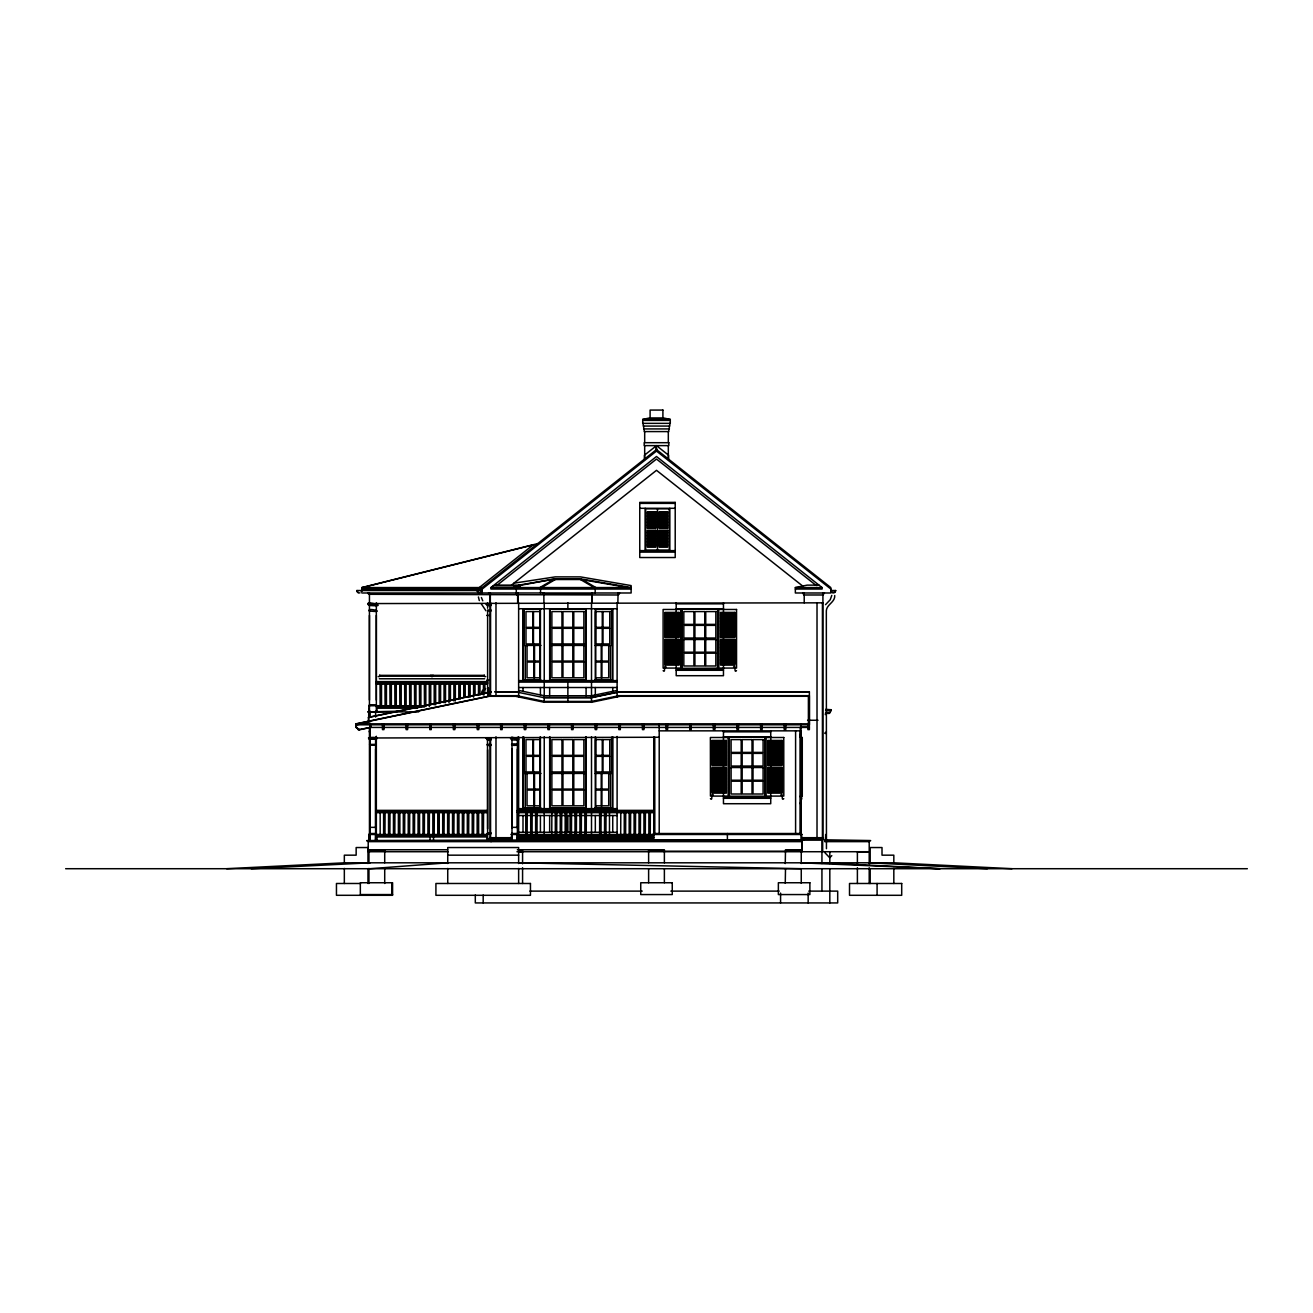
<?xml version="1.0" encoding="UTF-8"?>
<svg xmlns="http://www.w3.org/2000/svg" width="1313" height="1313" viewBox="0 0 1313 1313"><rect width="100%" height="100%" fill="white"/><g stroke="black" fill="none" stroke-linecap="round" stroke-linejoin="round"><path stroke-width="1.5" d="M491.062 695.677L355.954 723.824L356.266 727.73L359.286 729.815L370.988 727.369L370.25 723.873M808.398 723.824L808.398 696.284M375.6 839.91L375.715 833.509L370.069 833.509L369.445 834.494L369.462 839.91L370.069 833.509L369.462 834.494L376.339 834.494L375.715 833.509L375.6 839.91L375.6 737.25M517.404 737.25L517.404 839.91L517.519 833.509L511.873 833.509L511.249 839.91L511.873 833.509L511.266 834.494L801.734 834.494L801.751 851.727M517.404 839.91L517.519 833.509L518.143 839.91M517.322 594.986L516.764 594.001M824.433 592.984L822.923 594.986L803.966 594.986L802.703 592.984M801.587 799.387L801.537 794.267M543.221 592.984L543.319 593.837M831.786 595.38L830.226 599.746L825.532 604.669M834.74 595.528C835.183 602.273 826.566 604.44 826.337 610.824L826.451 848.69M361.748 590.522L361.42 591.753A2.396 2.396 0 0 0 361.748 590.522L361.814 589.045M830.866 589.045L656.5 451.065L482.199 589.045L480.903 592.655M358.121 592.655L356.824 590.522L482.084 590.522L481.805 591.753M733.557 666.971C736.298 663.869 733.606 673.766 736.511 670.664M780.825 794.989C783.549 791.887 780.874 801.783 783.779 798.681M486.237 604.243L491.062 603.57M491.062 739.99L487.369 739.99L486.138 737.988M516.091 592.984L516.337 593.837M825.5 713.369L829.57 713.369L831.145 710.415M592.081 594.379L591.818 602.831L591.917 592.984M592.278 592.984L591.884 593.919L543.828 593.919L543.418 592.984M369.462 834.494L370.069 833.509L370.184 839.91L370.085 723.709M511.266 834.494L511.873 833.509L511.988 839.91L511.988 737.25M653.053 839.91L653.677 833.509L801.127 833.509L801.734 834.494L801.127 833.509M653.053 834.494L653.677 833.509M485.662 688.537C475.569 693.149 489.027 697.466 481.871 693.083M368.707 711.154L369.445 704.753L376.371 704.802M369.445 833.509L368.707 839.91M511.988 839.171L486.877 839.188L487.615 832.787M825.253 714.633L826.369 713.123M825.253 733.59L826.369 732.08L824.892 733.015M376.339 615.387L376.339 700.075M369.445 700.075L369.445 615.387M375.6 749.067L375.6 828.093M370.184 828.093L370.184 749.067M517.404 749.067L517.404 828.093M487.615 828.831L487.615 749.805M511.988 828.093L511.988 749.067M801.504 798.255L800.274 803.72M831.802 855.649L829.718 857.734L825.007 852.81M513.334 587.567L515.238 585.729M631.126 589.045L490.931 589.045L490.931 587.567L631.126 587.567L580.297 578.852L555.465 578.852L518.799 585.138L516.288 587.567L516.288 592.984M518.684 587.567L521.113 585.221M377.455 603.57L376.47 604.505L368.346 603.57M376.585 737.988L375.6 738.924L369.199 737.988M619.112 592.984L618.128 594.986M518.389 737.988L517.404 738.924L511.003 737.988M668.563 459.14L668.563 455.201L656.5 445.649L644.437 455.201L644.437 459.14M479.245 587.567L533.439 544.665M656.5 445.649L655.696 450.228M361.814 590.522L361.814 587.567L482.199 587.567L656.5 449.588L830.801 587.567L830.801 592.984L795.35 592.984L795.35 587.567L807.167 585.138L819 585.138L816.194 585.467L656.5 459.041L496.806 585.467M490.931 587.567L656.5 456.497L822.069 587.567L822.069 589.045L795.35 589.045M511.446 585.138L656.5 470.317L802.703 586.058M539.889 587.567L553.331 579.69M493.261 585.729L518.192 585.729L555.465 578.852M541.547 587.567L555.284 579.525M666.101 666.971C663.213 663.869 665.888 673.766 663.147 670.664M713.369 794.989C710.464 791.887 713.156 801.783 710.415 798.681M361.814 587.567L537.756 543.582M362.437 587.567L533.16 544.895M376.404 739.252L369.38 739.252M376.404 739.006C380.54 736.839 365.244 736.839 369.38 739.006M663.393 417.944L670.287 419.421L670.287 423.36L642.714 423.36L642.714 419.421L649.607 417.944M491.062 691.738L368.461 717.275L368.461 722.166M368.461 717.522L491.062 691.984M356.939 723.824L489.158 696.284M362.519 723.66L355.954 724.924M364.784 722.971L368.871 722.117M358.236 729.815L370.085 727.402M617.11 690.425L591.506 695.742L544.239 695.759L518.635 690.425M617.11 692.148L591.506 697.482L544.239 697.482M617.11 692.394L591.506 697.728L544.239 697.728L518.635 692.394M617.11 696.087L591.506 701.421L544.239 701.421L518.635 696.087M384.955 706.509L386.432 706.509M389.879 706.509L391.356 706.509M394.803 706.509L396.28 706.509M404.65 706.509L406.127 706.509M409.574 706.509L411.051 706.509M414.498 706.509L415.975 706.509M383.609 835.265L385.086 835.265M384.955 835.528L385.086 812.337M388.533 835.265L390.01 835.265M389.879 835.528L390.01 812.337M393.457 835.265L394.934 835.265M394.803 835.528L394.934 812.337M398.381 835.265L399.858 835.265M403.304 835.265L404.781 835.265M404.65 835.528L404.781 812.337M408.228 835.265L409.705 835.265M409.574 835.528L409.705 812.337M413.152 835.265L414.629 835.265M414.498 835.528L414.629 812.337M418.076 835.265L419.553 835.265M422.999 835.265L424.476 835.265M424.345 835.528L424.476 812.337M427.923 835.265L429.4 835.265M429.269 835.528L429.4 812.337M432.847 835.265L434.324 835.265M434.193 835.528L434.324 812.337M437.771 835.265L439.248 835.265M442.694 835.265L444.171 835.265M444.04 835.528L444.171 812.337M447.618 835.265L449.095 835.265M448.964 835.528L449.095 812.337M452.542 835.265L454.019 835.265M453.888 835.528L454.019 812.337M457.466 835.265L458.943 835.265M462.389 835.265L463.866 835.265M463.735 835.528L463.866 812.337M467.313 835.265L468.79 835.265M468.659 835.528L468.79 812.337M472.237 835.265L473.714 835.265M473.583 835.528L473.714 812.337M477.161 835.265L478.638 835.265M482.084 835.265L483.561 835.265M483.43 835.528L483.561 812.337M527.137 835.528L527.252 812.337M532.06 835.528L532.175 812.337M536.984 835.528L537.099 812.337M551.755 835.528L551.87 812.337M556.679 835.528L556.794 812.337M561.603 835.528L561.718 812.337M566.527 835.528L566.642 812.337M571.45 835.528L571.565 812.337M576.374 835.528L576.489 812.337M581.298 835.528L581.413 812.337M586.222 835.528L586.337 812.337M600.993 835.528L601.108 812.337M605.917 835.528L606.032 812.337M620.688 835.528L620.803 812.337M625.612 835.528L625.727 812.337M630.535 835.528L630.65 812.337M635.459 835.528L635.574 812.337M640.383 835.528L640.498 812.337M645.307 835.528L645.422 812.337M650.23 835.528L650.345 812.337M369.938 727.369L370.988 727.369M370.184 868.714L447.733 862.805M226.657 868.714L344.827 862.805M251.275 868.714L370.184 862.805M642.714 419.421L670.287 419.421M642.714 420.406L670.287 420.406M639.759 503.371L675.21 503.371M639.759 508.295L675.21 508.295M647.391 512.283L655.761 512.283M659.208 512.283L667.578 512.283M647.391 513.76L655.761 513.76M659.208 513.76L667.578 513.76M647.391 515.238L655.761 515.238M659.208 515.238L667.578 515.238M647.391 516.715L655.761 516.715M659.208 516.715L667.578 516.715M647.391 518.192L655.761 518.192M659.208 518.192L667.578 518.192M647.391 519.669L655.761 519.669M659.208 519.669L667.578 519.669M647.391 521.146L655.761 521.146M659.208 521.146L667.578 521.146M647.391 522.623L655.761 522.623M659.208 522.623L667.578 522.623M647.391 524.1L655.761 524.1M659.208 524.1L667.578 524.1M647.391 525.577L655.761 525.577M659.208 525.577L667.578 525.577M647.391 527.055L655.761 527.055M659.208 527.055L667.578 527.055M647.391 530.994L655.761 530.994M659.208 530.994L667.578 530.994M647.391 532.471L655.761 532.471M659.208 532.471L667.578 532.471M647.391 533.948L655.761 533.948M659.208 533.948L667.578 533.948M647.391 535.425L655.761 535.425M659.208 535.425L667.578 535.425M647.391 536.902L655.761 536.902M659.208 536.902L667.578 536.902M647.391 538.379L655.761 538.379M659.208 538.379L667.578 538.379M647.391 539.856L655.761 539.856M659.208 539.856L667.578 539.856M647.391 541.333L655.761 541.333M659.208 541.333L667.578 541.333M647.391 542.811L655.761 542.811M659.208 542.811L667.578 542.811M647.391 544.288L655.761 544.288M659.208 544.288L667.578 544.288M647.391 545.765L655.761 545.765M659.208 545.765L667.578 545.765M639.759 550.639L675.21 550.639M639.759 552.116L675.21 552.116M554.299 579.525L581.446 579.525L628.32 587.567M513.941 583.169L555.284 576.883L580.461 576.883L631.126 585.582L631.126 592.984L361.814 592.984M495.937 585.138L518.799 585.138M795.35 587.567L822.069 587.567M361.699 589.045L482.199 589.045M835.725 590.522L830.866 590.522A2.396 2.396 0 0 0 833.263 592.934A2.396 2.396 0 0 0 835.659 590.522M831.786 592.229L834.74 592.229M478.326 592.442L481.182 592.442M822.923 602.831L367.722 603.57M676.195 603.816L723.463 603.816M491.062 604.505L486.516 603.57M491.062 605.572L487.369 605.572L486.27 604.423M518.635 608.74L617.11 608.74M676.195 608.74L723.463 608.74M540.956 609.232L523.345 609.232L523.345 680.134L540.152 680.134M594.789 609.232L612.4 609.232L612.4 680.134L595.593 680.134M487.615 610.003L491.062 610.003M369.445 610.988C388.123 613.073 366.869 606.901 369.248 610.939M487.615 610.988L491.062 610.988M540.267 611.579L525.988 611.579L525.988 627.335L540.267 627.335M664.854 612.711L679.133 612.711M720.542 612.711L734.788 612.711M664.854 614.189L679.133 614.189M720.542 614.189L734.788 614.189M486.663 615.42L489.618 615.42M664.854 615.666L679.133 615.666M720.542 615.666L734.788 615.666M664.854 617.143L679.133 617.143M720.542 617.143L734.788 617.143M664.854 618.62L679.133 618.62M720.542 618.62L734.788 618.62M664.854 620.097L679.133 620.097M720.542 620.097L734.788 620.097M664.854 621.574L679.133 621.574M720.542 621.574L734.788 621.574M664.854 623.051L679.133 623.051M720.542 623.051L734.788 623.051M664.854 624.528L679.133 624.528M720.542 624.528L734.788 624.528M664.854 626.006L679.133 626.006M720.542 626.006L734.788 626.006M664.854 627.483L679.133 627.483M720.542 627.483L734.788 627.483M540.267 628.32L525.988 628.32L525.988 643.944L540.267 643.944M664.854 628.96L679.133 628.96M720.542 628.96L734.788 628.96M664.854 630.437L679.133 630.437M720.542 630.437L734.788 630.437M664.854 631.914L679.133 631.914M720.542 631.914L734.788 631.914M664.854 633.391L679.133 633.391M720.542 633.391L734.788 633.391M664.854 634.868L679.133 634.868M720.542 634.868L734.788 634.868M664.854 636.345L679.133 636.345M720.542 636.345L734.788 636.345M682.104 639.513L717.555 639.513M664.854 640.071L679.133 640.071M720.542 640.071L734.788 640.071M664.854 641.548L679.133 641.548M720.542 641.548L734.788 641.548M664.854 643.025L679.133 643.025M720.542 643.025L734.788 643.025M550.147 643.944L585.598 643.944M664.854 644.502L679.133 644.502M720.542 644.502L734.788 644.502M540.956 645.422L524.248 645.422L524.248 609.232M550.147 645.422L585.598 645.422M594.789 645.422L611.497 645.422L611.497 609.232M664.854 645.98L679.133 645.98M720.542 645.98L734.788 645.98M664.854 647.457L679.133 647.457M720.542 647.457L734.788 647.457M664.854 648.934L679.133 648.934M720.542 648.934L734.788 648.934M664.854 650.411L679.133 650.411M720.542 650.411L734.788 650.411M664.854 651.888L679.133 651.888M720.542 651.888L734.788 651.888M664.854 653.365L679.133 653.365M720.542 653.365L734.788 653.365M664.854 654.842L679.133 654.842M720.542 654.842L734.788 654.842M664.854 656.319L679.133 656.319M720.542 656.319L734.788 656.319M664.854 657.797L679.133 657.797M720.542 657.797L734.788 657.797M664.854 659.274L679.133 659.274M720.542 659.274L734.788 659.274M664.854 660.751L679.133 660.751M720.542 660.751L734.788 660.751M539.61 661.063L527.038 661.063L527.038 645.422M596.135 661.063L608.723 661.063L608.723 645.422M539.61 662.047L527.038 662.047L527.038 677.803L539.61 677.803M596.135 662.047L608.723 662.047L608.723 677.803L596.135 677.803M664.854 662.228L679.133 662.228M720.542 662.228L734.788 662.228M664.854 663.705L679.133 663.705M720.542 663.705L734.788 663.705M717.555 668.202L682.104 668.317L682.104 609.232L717.555 609.232L717.555 668.317M676.195 668.809L723.463 668.809M676.195 670.287L723.463 670.287M379.67 675.358L484.3 675.358M379.67 676.097L484.3 676.097M430.992 676.343L430.992 675.128M432.83 676.343L432.962 675.128M378.21 676.589L379.391 676.589M431.386 676.589L432.568 676.589M484.563 676.589L485.744 676.589M524.937 680.019L540.956 680.019M550.147 680.019L585.598 680.019L585.598 609.232L550.147 609.232L550.147 680.134L585.598 680.134M594.789 680.019L610.808 680.019M486.663 680.232L489.618 680.232M518.635 680.626L617.11 680.626M376.339 681.611L487.615 681.611M377.701 682.005L379.917 682.005M430.877 682.005L433.093 682.005M484.054 682.005L486.27 682.005M376.339 682.104L487.615 682.104M518.635 682.104L617.11 682.104M376.339 682.35L487.615 682.35M376.339 683.581L487.615 683.581M376.339 683.827L487.615 683.827M518.635 687.52L617.11 687.52M495.001 691.738L518.635 691.738M617.11 691.738L809.382 691.738L809.382 696.284L620.064 696.284L592.754 702.028L542.991 702.028L515.681 696.333L488.173 696.284M495.001 691.984L518.635 691.984M617.11 691.984L809.382 691.984M495.001 695.677L518.635 695.677M617.11 695.677L809.382 695.677L809.382 724.809L355.954 724.809L356.562 727.714L359.483 729.618M368.707 705.738L423.853 705.738M377.077 706.968L423.853 706.968M377.077 708.199L417.747 708.199M825.664 709.726L831.26 710.415L825.614 710.415M400.563 711.154L367.722 711.892L418.666 711.892M825.828 712.368L829.734 712.368M825.5 713.123L829.077 713.369M807.593 720.263L817.999 720.263M355.954 723.824L809.382 723.824M801.127 727.123L807.905 727.123M369.971 727.435L807.905 727.435M382.493 727.714L383.97 727.714M406.127 727.714L407.604 727.714M429.761 727.714L431.238 727.714M453.395 727.714L454.872 727.714M477.276 727.714L478.753 727.714M500.663 727.714L502.14 727.714M524.297 727.714L525.774 727.714M547.931 727.714L549.408 727.714M571.565 727.714L573.042 727.714M595.199 727.714L596.676 727.714M618.833 727.714L620.31 727.714M642.467 727.714L643.944 727.714M666.101 727.714L667.578 727.714M689.735 727.714L691.212 727.714M713.369 727.714L714.846 727.714M737.003 727.714L738.48 727.714M760.637 727.714L762.114 727.714M784.271 727.714L785.748 727.714M807.905 727.714L809.382 727.714M369.445 730.881L369.248 731.817M659.208 730.849L801.012 730.849M723.463 731.833L770.731 731.833M723.463 736.757L770.731 736.757M800.274 736.757L800.766 730.849M659.208 737.25L368.461 737.988M783.795 737.496L766.053 737.496L766.053 796.088L783.795 796.088L783.763 737.496M800.306 737.496L802.276 737.496L802.276 796.088L800.306 796.088M486.023 737.988L491.062 737.988M487.615 738.924L491.062 738.924M540.267 739.596L525.988 739.596L525.988 755.352L540.267 755.352M800.897 740.45L802.177 740.45M712.138 740.729L726.384 740.729M767.793 740.729L782.072 740.729M712.138 742.206L726.384 742.206M767.793 742.206L782.072 742.206M712.138 743.683L726.384 743.683M767.793 743.683L782.072 743.683M491.062 744.422L487.008 744.422L487.418 745.357M375.6 745.111L370.184 745.111M517.404 745.111C508.591 746.424 510.511 742.534 518.028 744.405M712.138 745.16L726.384 745.16M767.793 745.16L782.072 745.16M487.615 745.407L491.062 745.407M712.138 746.637L726.384 746.637M767.793 746.637L782.072 746.637M712.138 748.115L726.384 748.115M767.793 748.115L782.072 748.115M712.138 749.592L726.384 749.592M767.793 749.592L782.072 749.592M712.138 751.069L726.384 751.069M767.793 751.069L782.072 751.069M712.138 752.546L726.384 752.546M767.793 752.546L782.072 752.546M712.138 754.023L726.384 754.023M767.793 754.023L782.072 754.023M712.138 755.5L726.384 755.5M767.793 755.5L782.072 755.5M540.267 756.337L525.988 756.337L525.988 771.962L540.267 771.962M712.138 756.977L726.384 756.977M767.793 756.977L782.072 756.977M712.138 758.454L726.384 758.454M767.793 758.454L782.072 758.454M712.138 759.932L726.384 759.932M767.793 759.932L782.072 759.932M712.138 761.409L726.384 761.409M767.793 761.409L782.072 761.409M712.138 762.886L726.384 762.886M767.793 762.886L782.072 762.886M712.138 764.363L726.384 764.363M767.793 764.363L782.072 764.363M800.897 765.807L802.177 765.807M729.371 767.531L764.822 767.531M800.897 767.777L802.177 767.777M712.138 768.089L726.384 768.089M767.793 768.089L782.072 768.089M712.138 769.566L726.384 769.566M767.793 769.566L782.072 769.566M712.138 771.043L726.384 771.043M767.793 771.043L782.072 771.043M550.147 771.962L585.598 771.962M712.138 772.52L726.384 772.52M767.793 772.52L782.072 772.52M540.956 773.439L524.248 773.439L524.248 737.25M550.147 773.439L585.598 773.439M594.789 773.439L611.497 773.439L611.497 737.25M712.138 773.997L726.384 773.997M767.793 773.997L782.072 773.997M712.138 775.474L726.384 775.474M767.793 775.474L782.072 775.474M712.138 776.951L726.384 776.951M767.793 776.951L782.072 776.951M712.138 778.428L726.384 778.428M767.793 778.428L782.072 778.428M712.138 779.906L726.384 779.906M767.793 779.906L782.072 779.906M712.138 781.383L726.384 781.383M767.793 781.383L782.072 781.383M712.138 782.86L726.384 782.86M767.793 782.86L782.072 782.86M712.138 784.337L726.384 784.337M767.793 784.337L782.072 784.337M712.138 785.814L726.384 785.814M767.793 785.814L782.072 785.814M712.138 787.291L726.384 787.291M767.793 787.291L782.072 787.291M712.138 788.768L726.384 788.768M767.793 788.768L782.072 788.768M539.61 789.08L527.038 789.08L527.038 773.439M596.135 789.08L608.723 789.08L608.723 773.439M539.61 790.065L527.038 790.065L527.038 805.821L539.61 805.821M596.135 790.065L608.723 790.065L608.723 805.821L596.135 805.821M712.138 790.245L726.384 790.245M767.793 790.245L782.072 790.245M712.138 791.723L726.384 791.723M767.793 791.723L782.072 791.723M800.897 793.134L802.177 793.134M729.371 796.22L764.822 796.22M723.463 796.827L770.731 796.827M800.274 796.827L801.439 796.827M723.463 798.304L770.731 798.304M524.937 808.037L540.956 808.037M550.147 737.25L550.147 808.152L585.598 808.037L585.598 737.25M594.789 808.037L610.808 808.037M540.152 808.152L523.345 808.152L523.345 737.25M550.147 808.152L585.598 808.152M595.593 808.152L612.4 808.152L612.4 737.25M518.635 808.644L617.11 808.644M518.635 810.121L617.11 810.121M375.978 810.367L487.254 810.367L487.254 812.583L375.978 812.583M517.404 810.367L653.792 810.367M375.978 810.86L487.254 810.86M517.404 810.86L653.792 810.86M375.978 811.106L487.254 811.106M517.404 811.106L653.792 811.106M375.978 812.337L487.254 812.337M517.404 812.337L653.792 812.337M517.404 812.583L653.792 812.583M518.635 815.537L584.072 815.537M586.09 815.537L617.11 815.537M370.184 827.354L375.6 827.354M511.988 827.354L517.404 827.354M518.635 832.278L584.072 832.278M586.09 832.278L617.11 832.278M487.583 832.836L491.062 832.836M486.877 833.771L491.062 833.771M518.143 835.232L653.053 835.232M376.716 835.725L486.516 835.725M518.143 835.725L653.053 835.725M518.143 836.955L653.053 836.955M511.249 837.694L489.585 837.694L489.585 839.171M517.158 837.694L653.825 837.694M801.751 837.694L823.415 837.694L823.415 839.171L801.751 839.171M517.158 839.171L653.053 839.171M824.679 839.91L870.683 840.648L824.679 840.648M801.751 840.156L822.677 840.156M368.214 841.633L801.997 841.633M824.695 841.633L869.206 841.633M447.635 849.757L368.953 849.757L368.953 862.805L869.206 862.805L987.376 868.714M517.355 849.757L664.378 849.757L664.378 862.805M518.635 850.496L522.574 850.496L522.574 863.79M368.953 851.234L384.709 851.234M648.622 851.234L801.258 851.234M448.324 851.727L368.214 851.727L368.214 840.648M516.961 851.727L869.206 851.727M518.635 851.973L522.574 851.973M869.206 851.973L857.389 851.973L857.389 863.79M447.733 855.173L518.635 855.173M368.461 862.805L344.334 862.805L344.334 855.173L356.151 855.173L356.151 847.542L367.968 847.542L367.968 863.527M870.191 862.805L893.825 862.805L1011.995 868.714M65.65 868.714L1247.35 868.714M360.517 883.485L336.456 883.485L336.456 895.302L392.587 895.302L392.587 882.746L360.336 882.746L360.336 894.563L392.587 894.563M529.878 891.117L642.238 891.117M670.845 891.117L779.134 891.117M808.775 891.117L837.694 891.117L837.694 902.934L475.306 902.934L475.306 895.056M518.635 862.805L801.012 868.714M801.012 862.805L940.108 868.714L821.938 862.805M825.664 709.365L831.26 709.726M424.476 706.771L424.345 683.581M648.868 835.511L648.868 812.337M643.944 835.511L643.944 812.337M639.021 835.511L639.021 812.337M634.097 835.511L634.097 812.337M629.173 835.511L629.173 812.337M624.249 835.511L624.249 812.337M609.478 835.511L609.478 812.337M604.554 835.511L604.554 812.337M599.631 835.511L599.631 812.337M584.859 835.511L584.859 812.337M579.936 835.511L579.936 812.337M575.012 835.511L575.012 812.337M570.088 835.511L570.088 812.337M565.164 835.511L565.164 812.337M560.241 835.511L560.241 812.337M555.317 835.511L555.317 812.337M535.622 835.511L535.622 812.337M530.698 835.511L530.698 812.337M525.774 835.511L525.774 812.337M482.084 835.511L482.084 812.337M477.161 835.511L477.161 812.337M472.237 835.511L472.237 812.337M467.313 835.511L467.313 812.337M462.389 835.511L462.389 812.337M457.466 835.511L457.466 812.337M452.542 835.511L452.542 812.337M447.618 835.511L447.618 812.337M442.694 835.511L442.694 812.337M437.771 835.511L437.771 812.337M432.847 835.511L432.847 812.337M427.923 835.511L427.923 812.337M422.999 835.511L422.999 812.337M418.076 835.511L418.076 812.337M413.152 835.511L413.152 812.337M408.228 835.511L408.228 812.337M403.304 835.511L403.304 812.337M398.381 835.511L398.381 812.337M393.457 835.511L393.457 812.337M388.533 835.511L388.533 812.337M383.609 835.511L383.609 812.337M380.163 835.265L378.801 835.528M356.184 727.107L359.286 729.815M368.805 594.297L618.374 594.986L619.605 592.984M582.43 579.69L595.872 587.567M580.297 578.852L581.446 579.525M580.461 579.525L594.198 587.567M489.043 593.952L488.567 592.984M368.411 593.952L367.935 592.984M478.441 592.655L477.21 590.522A2.396 2.396 0 0 0 479.672 592.934A2.396 2.396 0 0 0 482.084 590.522M656.5 448.11L657.304 450.228M516.583 592.984L517.568 593.919M376.339 704.753L377.077 711.154M376.339 833.509L377.077 839.91M481.231 603.75L485.974 610.824M482.774 600.829L481.395 597.513M357.218 591.753L356.955 590.522A2.396 2.396 0 0 0 359.975 592.852M479.311 600.566L478.408 596.972M376.339 839.91L376.339 736.265M592.491 592.984L592.212 594.247M893.825 862.805L893.825 855.173L882.008 855.173L882.008 847.542L870.191 847.542L870.191 863.527M893.825 868.451L893.825 883.485M877.084 883.485L877.084 895.302M870.191 869.518L870.191 883.485M869.206 840.648L869.206 863.79M869.206 867.729L869.206 883.485M857.389 867.729L857.389 883.485M829.816 851.727L829.816 863.544M829.816 869.452L829.816 902.934M825.631 834.494L825.631 839.91M822.923 592.984L822.923 837.694M822.677 839.171L822.677 851.727M822.43 602.831L822.43 837.694M821.938 837.694L821.938 863.544M821.938 869.452L821.938 891.117M817.014 602.831L817.014 837.694M809.382 696.661L809.382 729.618L807.905 729.618L807.905 723.726M808.152 893.086L808.152 902.934M804.213 592.984L804.213 602.831M802.03 737.496L802.03 796.088M801.997 840.648L801.997 851.727M801.39 740.45L801.39 765.807M801.39 767.777L801.39 793.134M801.291 737.496L801.291 796.088M801.258 863.544L801.258 849.757L785.502 849.757L785.256 863.544M801.258 868.796L801.258 883.239M801.012 723.726L801.012 839.91M800.52 730.849L800.52 833.509M800.274 727.205L800.274 833.771M795.596 730.849L795.596 833.509M785.748 723.89L785.748 729.618L784.271 729.618L784.271 723.89M785.502 868.796L785.256 883.239M780.579 893.086L780.579 902.934M770.731 730.849L770.731 803.72L723.463 803.72L723.463 730.849M765.315 736.757L765.315 796.827M764.822 796.335L764.822 737.25L729.371 737.25L729.371 796.335M763.099 767.531L763.099 780.217L753.006 780.217L753.006 767.531M762.114 723.89L762.114 729.618L760.637 729.618L760.637 723.89M753.006 766.053L753.006 753.383L763.099 753.383L763.099 766.053L731.095 766.053L731.095 753.383L741.189 753.383L741.189 766.053M752.021 766.053L752.021 753.383L742.173 753.383L742.173 766.053M752.021 767.531L752.021 780.217L742.173 780.217L742.173 767.531M741.189 767.531L741.189 780.217L731.095 780.217L731.095 767.531M738.48 723.89L738.48 729.618L737.003 729.618L737.003 723.89M728.879 736.757L728.879 796.827M727.386 833.509L727.402 839.91M723.463 602.831L723.463 675.703L676.195 675.703L676.195 602.831M718.047 608.74L718.047 668.809M715.831 639.513L715.831 652.2L705.738 652.2L705.738 639.513M714.846 723.89L714.846 729.618L713.369 729.618L713.369 723.89M705.738 638.036L705.738 625.365L715.831 625.365L715.831 638.036L683.827 638.036L683.827 625.365L693.921 625.365L693.921 638.036M704.753 638.036L704.753 625.365L694.905 625.365L694.905 638.036M704.753 639.513L704.753 652.2L694.905 652.2L694.905 639.513M693.921 639.513L693.921 652.2L683.827 652.2L683.827 639.513M691.212 723.89L691.212 729.618L689.735 729.618L689.735 723.89M681.611 608.74L681.611 668.809M669.794 423.36L669.794 426.069L643.206 426.069L643.206 423.36M669.794 508.295L669.794 550.639M669.302 426.069L669.302 428.924L643.698 428.924L643.698 426.069M668.809 428.924L668.809 431.583L644.191 431.583L644.191 428.924M668.317 431.583L668.317 442.694M668.317 445.616L668.317 459.55M667.578 723.89L667.578 729.618L666.101 729.618L666.101 723.89M664.378 868.796L664.378 882.746M659.208 723.676L659.208 833.509M657.485 508.788L657.485 550.147M654.531 737.25L654.531 833.771L654.465 736.757M653.792 736.757L653.792 839.91M648.622 849.757L648.622 862.805M648.622 868.796L648.622 882.746M645.175 508.295L645.175 550.639M644.683 431.583L644.683 442.694M644.683 445.616L644.683 459.55M643.944 723.89L643.944 729.618L642.467 729.618L642.467 723.89M620.31 723.89L620.31 729.618L618.833 729.618L618.833 723.89M618.587 837.694L618.587 839.171M618.095 592.984L617.849 602.831M617.11 602.782L617.11 697.072M617.11 736.462L617.11 837.694M612.744 608.74L612.744 680.626M612.744 687.52L612.744 691.344M612.744 736.757L612.744 808.644M612.744 815.537L612.744 832.278M610.955 836.955L610.955 839.91M610.463 645.963L610.463 680.134M610.463 771.962L610.463 808.152M607.509 836.955L607.509 839.91M602.979 611.579L602.979 627.335M602.979 628.32L602.979 643.944M602.979 739.596L602.979 755.352M602.979 756.337L602.979 771.962M602.273 611.579L602.273 627.335M602.273 628.32L602.273 643.944M602.273 739.596L602.273 755.352M602.273 756.337L602.273 771.962M601.928 645.422L601.928 661.063M601.928 662.047L601.928 677.803M601.928 773.439L601.928 789.08M601.928 790.065L601.928 805.821M601.223 645.422L601.223 661.063M601.223 662.047L601.223 677.803M601.223 773.439L601.223 789.08M601.223 790.065L601.223 805.821M596.676 723.89L596.676 729.618L595.199 729.618L595.199 723.89M595.692 609.232L595.692 680.134M595.692 737.25L595.692 808.152M595.183 587.567L595.183 592.984M595.331 608.74L595.331 680.626M595.331 687.52L595.331 694.954M595.331 736.757L595.331 808.644M595.331 815.537L595.331 832.278M592.114 837.694L592.114 839.171M591.506 602.782L591.506 702.389M591.506 736.757L591.506 810.121M591.506 811.926L591.506 841.288M586.09 608.74L586.09 680.626M586.09 687.52L586.09 695.759M586.09 736.757L586.09 808.644M583.875 643.944L583.875 628.32L573.781 628.32L573.781 643.944M583.875 645.422L583.875 661.063L573.781 661.063L573.781 645.422M583.875 771.962L583.875 756.337L573.781 756.337L573.781 771.962M583.875 773.439L583.875 789.08L573.781 789.08L573.781 773.439M573.042 723.89L573.042 729.618L571.565 729.618L571.565 723.89M572.796 643.944L572.796 628.32L562.949 628.32L562.949 643.944M572.796 645.422L572.796 661.063L562.949 661.063L562.949 645.422M572.796 771.962L572.796 756.337L562.949 756.337L562.949 771.962M572.796 773.439L572.796 789.08L562.949 789.08L562.949 773.439M567.873 602.831L567.873 609.232M567.873 680.134L567.873 702.389M567.873 815.537L567.873 832.278M563.687 836.955L563.687 839.91M561.964 643.944L561.964 628.32L551.87 628.32L551.87 643.944M561.964 645.422L561.964 661.063L551.87 661.063L551.87 645.422M561.964 771.962L561.964 756.337L551.87 756.337L551.87 771.962M561.964 773.439L561.964 789.08L551.87 789.08L551.87 773.439M560.241 836.955L560.241 839.91M549.655 608.74L549.655 680.626M549.655 687.52L549.655 695.759M549.655 736.757L549.655 808.644M549.655 815.537L549.655 832.278M549.408 723.89L549.408 729.618L547.931 729.618L547.931 723.89M544.239 602.782L544.239 702.389M544.239 736.757L544.239 810.121M544.239 811.926L544.239 841.288M543.828 592.984L543.927 602.831M543.631 837.694L543.631 839.171M540.562 587.567L540.562 592.984M540.414 608.74L540.414 680.626M540.414 687.52L540.414 694.954M540.414 736.757L540.414 808.644M540.414 815.537L540.414 832.278M540.053 609.232L540.053 680.134M540.053 737.25L540.053 808.152M534.522 645.422L534.522 661.063M534.522 662.047L534.522 677.803M534.522 773.439L534.522 789.08M534.522 790.065L534.522 805.821M533.817 645.422L533.817 661.063M533.817 662.047L533.817 677.803M533.817 773.439L533.817 789.08M533.817 790.065L533.817 805.821M533.472 611.579L533.472 627.335M533.472 628.32L533.472 643.944M533.472 739.596L533.472 755.352M533.472 756.337L533.472 771.962M532.783 611.579L532.783 627.335M532.783 628.32L532.783 643.944M532.783 739.596L532.783 755.352M532.783 756.337L532.783 771.962M525.774 723.89L525.774 729.618L524.297 729.618L524.297 723.89M525.282 645.963L525.282 680.134M525.282 771.962L525.282 808.152M523.001 608.74L523.001 680.626M523.001 687.52L523.001 691.344M523.001 736.757L523.001 808.644M523.001 815.537L523.001 832.278M522.574 867.729L522.574 883.485M518.635 602.782L518.635 697.072M518.635 736.757L518.635 837.694M518.635 863.527L518.635 847.542L447.733 847.542L447.733 863.527M518.635 868.451L518.635 883.485M517.896 592.984L517.896 602.831M517.65 592.984L517.65 602.831M517.158 592.984L517.158 594.986M502.14 723.89L502.14 729.618L500.663 729.618L500.663 723.89M495.986 602.831L495.986 695.89L490.077 695.89L490.077 592.984M495.986 736.757L495.986 837.694M491.062 837.694L491.062 841.715M490.57 602.831L490.57 695.89M490.57 737.808L490.57 837.694M490.323 592.984L490.323 602.831M490.077 737.808L490.077 837.694M488.354 687.799L488.354 695.988M487.615 602.831L487.615 608.214M487.615 611.809L487.615 693.937M487.5 738.924L487.615 839.91M484.907 683.581L484.907 691.311M484.661 678.772L379.293 678.772M484.3 675.128L484.3 676.31M483.43 683.581L483.43 693.231M483.184 895.056L483.184 902.934M482.199 587.567L482.199 592.984M479.984 683.581L479.984 695.168M478.753 723.89L478.753 729.618L477.276 729.618L477.276 723.89M478.638 812.337L478.638 835.511M478.506 683.581L478.506 695.168M475.06 683.581L475.06 695.168M473.583 683.581L473.583 697.105M470.136 683.581L470.136 697.105M468.659 683.581L468.659 697.105M465.212 683.581L465.212 697.105M463.735 683.581L463.735 697.105M460.289 683.581L460.289 699.025M458.943 812.337L458.943 835.511M458.811 683.581L458.811 699.025M455.365 683.581L455.365 700.961M454.872 723.89L454.872 729.618L453.395 729.618L453.395 723.89M453.888 683.581L453.888 700.961M450.441 683.581L450.441 700.961M448.964 683.581L448.964 702.685M447.733 868.451L447.733 883.485M445.517 683.581L445.517 702.685M444.04 683.581L444.04 702.685M440.594 683.581L440.594 702.898M439.248 812.337L439.248 835.511M439.116 683.581L439.116 702.898M435.67 683.581L435.67 704.818M434.193 683.581L434.193 704.818M433.52 836.955L433.52 839.91M431.238 723.89L431.238 729.618L429.761 729.618L429.761 723.89M430.746 683.581L430.746 704.818M430.073 836.955L430.073 839.91M429.269 683.581L429.269 706.509M425.822 683.581L425.822 706.509M420.899 683.581L420.899 706.755L419.553 706.771L419.421 683.581M419.553 812.337L419.553 835.511M415.975 683.581L415.975 706.755L414.629 706.771L414.498 683.581M411.051 683.581L411.051 706.755L409.705 706.771L409.574 683.581M407.604 723.89L407.604 729.618L406.127 729.618L406.127 723.89M406.127 683.581L406.127 706.755L404.781 706.771L404.65 683.581M401.204 683.581L401.204 706.755L399.858 706.771L399.726 683.581M399.858 812.337L399.858 835.511M396.28 683.581L396.28 706.755L394.934 706.771L394.803 683.581M391.848 882.746L391.848 894.563M391.356 683.581L391.356 706.755L390.01 706.771L389.879 683.581M386.432 683.581L386.432 706.755L385.086 706.771L384.955 683.581M384.709 849.757L384.709 862.805M384.709 868.451L384.709 883.485M383.97 723.89L383.97 729.618L382.493 729.618L382.493 723.89M381.509 683.581L381.509 706.755L380.163 706.771L380.031 683.581M380.163 812.337L380.163 835.511M379.67 675.128L379.67 676.31M376.339 602.831L376.339 711.154M376.224 744.405L369.577 744.405M375.6 711.154L375.6 717.062M370.184 711.154L370.184 717.062M370.085 720.886L370.085 721.871M369.692 849.757L369.692 851.727M369.445 592.984L369.445 711.154M369.445 727.648L369.462 839.91M368.953 868.451L368.953 883.485M368.707 711.892L368.707 721.904M367.968 869.518L367.968 883.485M344.334 868.451L344.334 883.485M801.127 723.726L801.127 727.402L801.127 723.709M369.084 605.408C392.964 607.443 361.223 599.45 369.084 605.408M511.742 739.81C530.452 741.385 504.849 733.869 511.742 739.81M662.901 410.066L650.099 410.066L650.099 417.944L662.901 417.944L662.901 410.066M668.809 442.694L644.191 442.694L644.191 445.616L668.809 445.616L668.809 442.694M675.21 502.387L639.759 502.387L639.759 557.533L675.21 557.533L675.21 502.387M669.302 508.788L645.668 508.788L645.668 550.147L669.302 550.147L669.302 508.788M655.761 511.742L647.391 511.742L647.391 528.483L655.761 528.483L655.761 511.742M667.578 511.742L659.208 511.742L659.208 528.483L667.578 528.483L667.578 511.742M655.761 530.452L647.391 530.452L647.391 547.193L655.761 547.193L655.761 530.452M667.578 530.452L659.208 530.452L659.208 547.193L667.578 547.193L667.578 530.452M680.873 609.478L663.114 609.478L663.114 668.071L680.873 668.071L680.84 609.478M736.544 609.478L718.785 609.478L718.835 668.071L736.544 668.071L736.544 609.478M561.964 611.579L551.87 611.579L551.87 627.335L561.964 627.335L561.964 611.579M572.796 611.579L562.949 611.579L562.949 627.335L572.796 627.335L572.796 611.579M583.875 611.579L573.781 611.579L573.781 627.335L583.875 627.335L583.875 611.579M609.757 611.579L595.478 611.579L595.478 627.335L609.757 627.335L609.757 611.579M693.921 611.579L683.827 611.579L683.827 624.381L693.921 624.381L693.921 611.579M704.753 611.579L694.905 611.579L694.905 624.381L704.753 624.381L704.753 611.579M715.831 611.579L705.738 611.579L705.738 624.381L715.831 624.381L715.831 611.579M679.116 612.432L664.838 612.432L664.838 637.79L679.116 637.79L679.116 612.432M734.82 612.432L720.558 612.432L720.558 637.79L734.82 637.79L734.82 612.432M609.757 628.32L595.478 628.32L595.478 643.944L609.757 643.944L609.757 628.32M679.116 639.759L664.838 639.759L664.838 665.117L679.116 665.117L679.116 639.759M734.82 639.759L720.558 639.759L720.558 665.117L734.82 665.117L734.82 639.759M693.921 653.185L683.827 653.185L683.827 665.986L693.921 665.986L693.921 653.185M704.753 653.185L694.905 653.185L694.905 665.986L704.753 665.986L704.753 653.185M715.831 653.185L705.738 653.185L705.738 665.986L715.831 665.986L715.831 653.185M561.964 662.047L551.87 662.047L551.87 677.803L561.964 677.803L561.964 662.047M572.796 662.047L562.949 662.047L562.949 677.803L572.796 677.803L572.796 662.047M583.875 662.047L573.781 662.047L573.781 677.803L583.875 677.803L583.875 662.047M728.141 737.496L710.382 737.496L710.448 796.088L728.141 796.088L728.141 737.496M561.964 739.596L551.87 739.596L551.87 755.352L561.964 755.352L561.964 739.596M572.796 739.596L562.949 739.596L562.949 755.352L572.796 755.352L572.796 739.596M583.875 739.596L573.781 739.596L573.781 755.352L583.875 755.352L583.875 739.596M609.757 739.596L595.478 739.596L595.478 755.352L609.757 755.352L609.757 739.596M741.189 739.596L731.095 739.596L731.095 752.398L741.189 752.398L741.189 739.596M752.021 739.596L742.173 739.596L742.173 752.398L752.021 752.398L752.021 739.596M763.099 739.596L753.006 739.596L753.006 752.398L763.099 752.398L763.099 739.596M726.368 740.45L712.106 740.45L712.106 765.807L726.368 765.807L726.368 740.45M782.088 740.45L767.81 740.45L767.81 765.807L782.088 765.807L782.088 740.45M609.757 756.337L595.478 756.337L595.478 771.962L609.757 771.962L609.757 756.337M726.368 767.777L712.106 767.777L712.106 793.134L726.368 793.134L726.368 767.777M782.088 767.777L767.81 767.777L767.81 793.134L782.088 793.134L782.088 767.777M741.189 781.202L731.095 781.202L731.095 794.004L741.189 794.004L741.189 781.202M752.021 781.202L742.173 781.202L742.173 794.004L752.021 794.004L752.021 781.202M763.099 781.202L753.006 781.202L753.006 794.004L763.099 794.004L763.099 781.202M561.964 790.065L551.87 790.065L551.87 805.821L561.964 805.821L561.964 790.065M572.796 790.065L562.949 790.065L562.949 805.821L572.796 805.821L572.796 790.065M583.875 790.065L573.781 790.065L573.781 805.821L583.875 805.821L583.875 790.065M486.516 834.494L376.716 834.494L376.716 836.955L486.516 836.955L486.516 834.494M803.474 839.91L366.737 840.648L803.474 839.91M672.256 882.746L640.744 882.746L640.744 894.563L672.256 894.563L672.256 882.746M809.875 882.746L778.363 882.746L778.363 894.563L809.875 894.563L809.875 882.746M530.452 883.485L435.916 883.485L435.916 895.302L530.452 895.302L530.452 883.485M901.703 883.485L849.511 883.485L849.511 895.302L901.703 895.302L901.703 883.485"/></g></svg>
